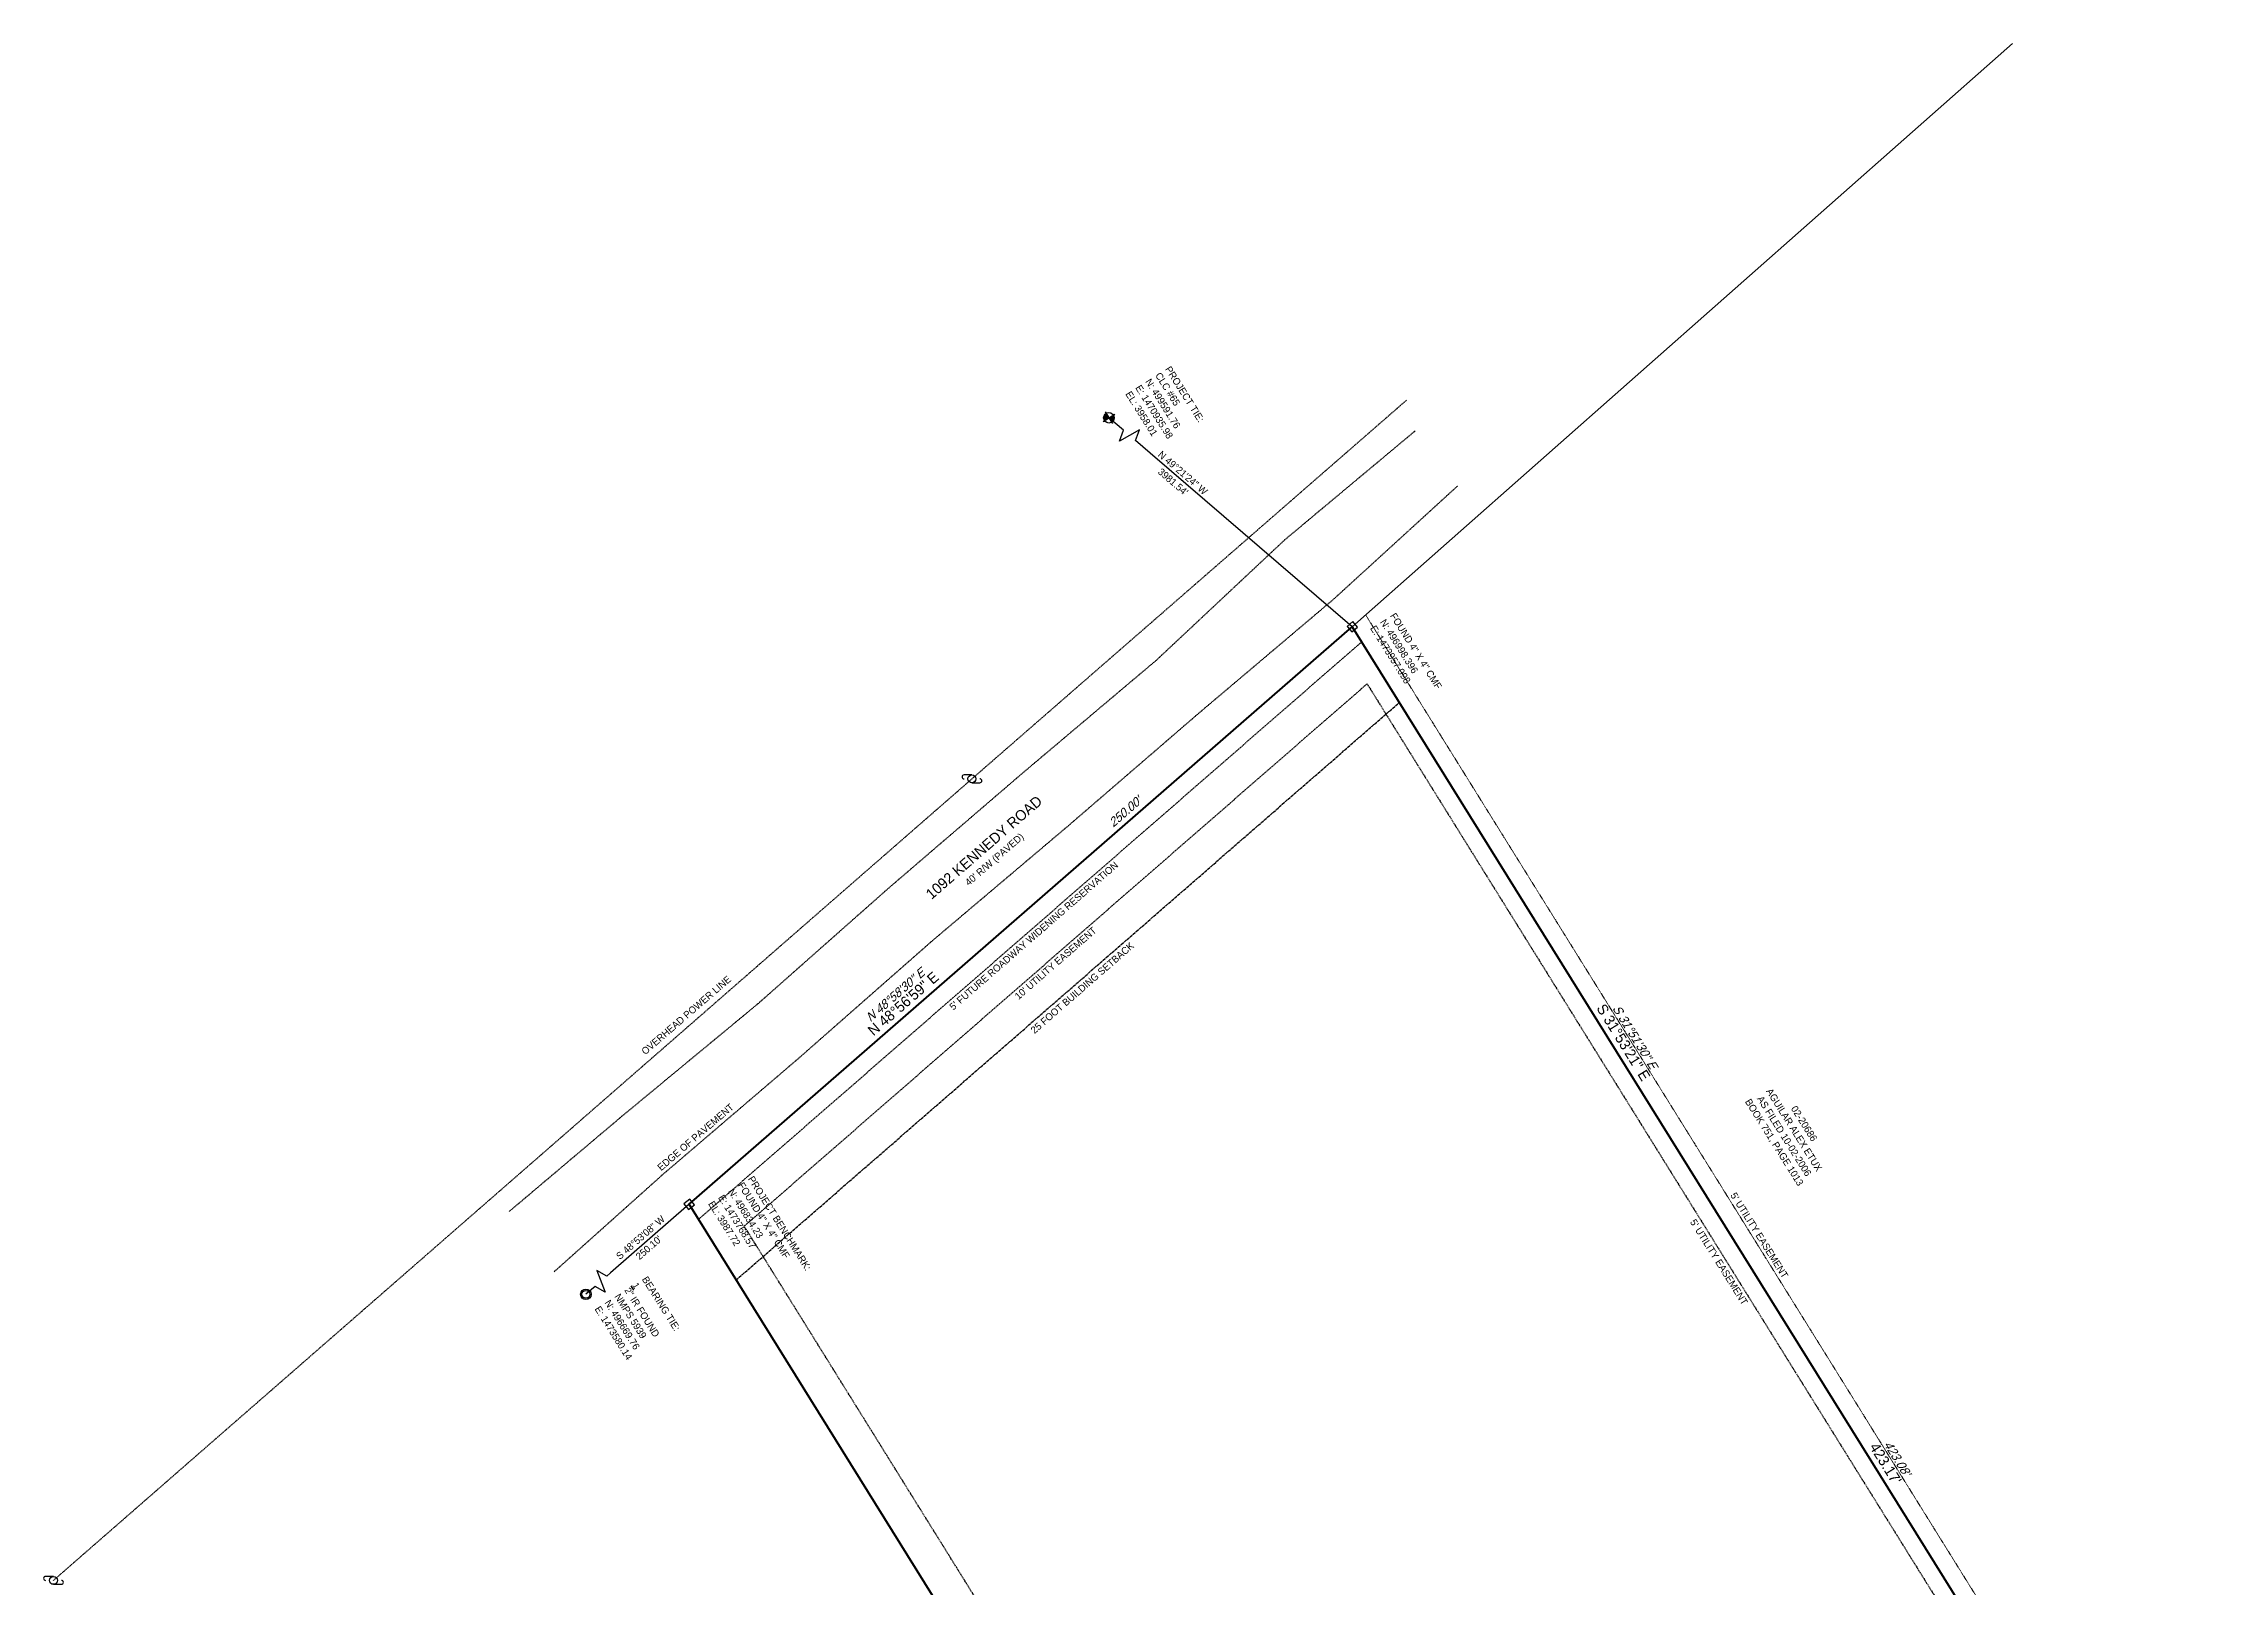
# Model space of a CAD drawing. Header units: feet. Extents: x 1473585 to 1474223, y 496444 to 497164.
# Drawn here: x 1473585 to 1474205, y 496725 to 497164 of the extents above; entities that cross this region are included whole.
import ezdxf

# ---------------------------------------------------------------- set-up
doc = ezdxf.new("R2010")
doc.units = ezdxf.units.FT
doc.header["$MEASUREMENT"] = 0
for name, pattern in [('CENTER2', [1.125, 0.75, -0.125, 0.125, -0.125]), ('HIDDEN', [0.375, 0.25, -0.125]), ('HIDDEN2', [0.1875, 0.125, -0.0625])]:
    doc.linetypes.add(name, pattern=pattern)
for name, color, linetype in [('ESMNT', 1, 'HIDDEN'), ('SETBACK', 1, 'CENTER2'), ('TEXT', 21, 'Continuous'), ('V-CONC', 7, 'HIDDEN2'), ('V-POWR-OHE', 20, 'Continuous'), ('V-PROP-BNDY', 1, 'Continuous'), ('V-PROP-TEXT', 1, 'Continuous')]:
    doc.layers.add(name, color=color, linetype=linetype)
doc.styles.add('CLS BNDY', font='Eurosti.TTF', dxfattribs={"height": 3})
doc.styles.add('CLS DIM', font='Eurosti.TTF', dxfattribs={"height": 2})
doc.styles.add('CLS REC', font='Eurosti.TTF', dxfattribs={"oblique": 20, "height": 2.5})

# ---------------------------------------------------------------- blocks, each defined once
blk = doc.blocks.new('u_pole')
for p, q in [((0, 0.0375), (-0.075, 0.0375)), ((0, -0.0375), (0.075, -0.0375))]:
    blk.add_line(p, q)
blk.add_circle((0, 0), 0.0375)
for centre, start, end in [((-0.075, 0.01875), 90, 270), ((0.075, -0.01875), 270, 90)]:
    blk.add_arc(centre, 0.01875, start, end)
blk = doc.blocks.new('bm')
for p, q in [((-0.13, 0), (0.13, 0)), ((0, -0.13), (0, 0.13))]:
    blk.add_line(p, q)
at = {"const_width": 0.1}
for points in [[(-0.05, 0, 0.414214), (0, -0.05, 1)], [(0.05, 0, 0.414214), (0, 0.05, 1)]]:
    blk.add_lwpolyline(points, format="xyb", dxfattribs=at)
blk.add_circle((0, 0), 0.1)
blk = doc.blocks.new('ip')
for radius in [0.05, 0.0375]:
    blk.add_circle((0, 0), radius)
blk = doc.blocks.new('bound')
for p, q in [((0.035, 0.035), (-0.035, 0.035)), ((-0.035, 0.035), (-0.035, -0.035)), ((0.035, -0.035), (0.035, 0.035)), ((-0.035, -0.035), (0.035, -0.035))]:
    blk.add_line(p, q)
blk.add_circle((0, 0), 0.00322)

msp = doc.modelspace()

# ---------------------------------------------------------------- linework, layer by layer
at = {"layer": 'ESMNT', "lineweight": 5}
msp.add_line((1473960.9, 497001.75), (1474205.03, 496609.38), dxfattribs=at)
at = {"layer": 'ESMNT'}
for p, q in [((1473771.24, 496829.92), (1473959.77, 496994.1)), ((1473784.23, 496827.97), (1473961.31, 496982.17)), ((1473961.31, 496982.17), (1474174.15, 496640.08)), ((1473996.63, 496486.47), (1473784.23, 496827.97))]:
    msp.add_line(p, q, dxfattribs=at)
at = {"layer": 'SETBACK'}
msp.add_line((1473781.94, 496812.71), (1473970.48, 496976.89), dxfattribs=at)
at = {"layer": 'TEXT'}
msp.add_lwpolyline([(1473957.1, 496998.4), (1474180.65, 496639.09), (1473991.65, 496475.55), (1473768.57, 496834.22), (1473957.1, 496998.4)], dxfattribs=at)
at = {"layer": 'V-CONC'}
for p, q in [((1473937.95, 497023.16), (1473974.98, 497054.09)), ((1473951.69, 497006.15), (1473987.09, 497038.48)), ((1473901.42, 496988.91), (1473937.95, 497023.16)), ((1473913.5, 496973.86), (1473951.69, 497006.15)), ((1473864.04, 496957.37), (1473901.42, 496988.91)), ((1473876.78, 496942.18), (1473913.5, 496973.86)), ((1473825.31, 496924.12), (1473864.04, 496957.37)), ((1473837.45, 496908.91), (1473876.78, 496942.18)), ((1473788.26, 496891.33), (1473825.31, 496924.12)), ((1473799.7, 496875.72), (1473837.45, 496908.91)), ((1473749.45, 496859.23), (1473788.26, 496891.33)), ((1473761.14, 496842.73), (1473799.7, 496875.72)), ((1473717.44, 496832.19), (1473749.45, 496859.23)), ((1473730.16, 496815), (1473761.14, 496842.73))]:
    msp.add_line(p, q, dxfattribs=at)
at = {"layer": 'V-POWR-OHE', "linetype": 'CENTER2', "ltscale": 0.25}
for p, q in [((1473848.96, 496955.16), (1473972.52, 497062.82)), ((1473587.85, 496727.28), (1473848.96, 496955.16))]:
    msp.add_line(p, q, dxfattribs=at)
at = {"layer": 'V-PROP-BNDY'}
for p, q in [((1473957.1, 496998.4), (1474144.8, 497164.19)), ((1473768.57, 496834.22), (1473746.18, 496814.68))]:
    msp.add_line(p, q, dxfattribs=at)
at = {"layer": 'V-PROP-BNDY', "lineweight": 50}
for p, q in [((1473768.57, 496834.22), (1473957.1, 496998.4)), ((1473957.1, 496998.4), (1474180.65, 496639.09)), ((1473991.65, 496475.55), (1473768.57, 496834.22))]:
    msp.add_line(p, q, dxfattribs=at)
at = {"layer": 'V-PROP-TEXT'}
msp.add_line((1473957.1, 496998.4), (1473899.59, 497047.76), dxfattribs=at)
at = {"layer": 'V-PROP-TEXT', "linetype": 'Continuous'}
for points in [[(1473899.59, 497047.76), (1473895.45, 497051.32), (1473896.61, 497054.4), (1473890.87, 497051.17), (1473892.03, 497054.25), (1473887.89, 497057.81)], [(1473746.18, 496814.68), (1473745.19, 496813.81), (1473742.31, 496815.4), (1473744.68, 496809.26), (1473741.8, 496810.85), (1473739.22, 496808.6)]]:
    msp.add_lwpolyline(points, dxfattribs=at)

# ---------------------------------------------------------------- block references
at = {"layer": 'V-POWR-OHE', "xscale": 30, "yscale": 30, "zscale": 30}
for p in [(1473848.96, 496955.16), (1473587.85, 496727.28)]:
    msp.add_blockref('u_pole', p, dxfattribs=at)
at = {"layer": 'V-PROP-TEXT'}
for name, p, xscale, yscale, zscale, rotation in [('bm', (1473887.89, 497057.81), 15, 15, 15, 302.1358333334052), ('bound', (1473957.1, 496998.4), 30, 30, 30, 220.7359528876114), ('bound', (1473768.57, 496834.22), 30, 30, 30, 219.1043668513879)]:
    msp.add_blockref(name, p, dxfattribs=dict(at, xscale=xscale, yscale=yscale, zscale=zscale, rotation=rotation))
at = {"layer": 'V-PROP-TEXT', "xscale": 30, "yscale": 30, "zscale": 30}
msp.add_blockref('ip', (1473739.22, 496808.6), dxfattribs=at)

# ---------------------------------------------------------------- texts
at = {"layer": 'TEXT', "style": 'CLS DIM'}
for s, rotation, p in [("5' FUTURE ROADWAY WIDENING RESERVATION", 41.08847, (1473843.65, 496889.25)), ("10' UTILITY EASEMENT", 41.08847, (1473862.22, 496892.25)), ('25 FOOT BUILDING SETBACK', 41.08847, (1473866.75, 496882.57)), ('OVERHEAD POWER LINE', 40.8451, (1473756.08, 496876.56)), ('EDGE OF PAVEMENT', 40.7081, (1473760.6, 496843.57)), ("5' UTILITY EASEMENT", 302.14959, (1474064.48, 496836.75)), ("5' UTILITY EASEMENT", 302.14959, (1474053.01, 496829.16))]:
    msp.add_text(s, height=2, rotation=rotation, dxfattribs=at).set_placement(p)
at = {"layer": 'V-PROP-TEXT', "char_height": 2, "style": 'CLS DIM'}
for s, insert, width, attachment_point, rotation in [('PROJECT TIE:\\PCLC #65\\PN: 499591.76\\PE: 1470935.98\\PEL: 3958.01', (1473905.48, 497072.72), 78.2158, 1, 302.1358), ('FOUND {\\fEurostile|b0|i0|c0|p34;4" X 4" CMF}\\PN: 496998.396\\PE: 1473957.098', (1473969.42, 497002.57), 28.2227, 1, 302.13583), ('02-20686\\P{\\fEurostile|b0|i0|c0|p34;AGUILAR ALEX ETUX\\PAS FILED 10-02-2006\\PBOOK 751, PAGE 1013}', (1474086.4, 496857.68), 32.9667, 2, 302.13583), ('PROJECT BENCHMARK:\\PFOUND 4" X 4" CMF\\PN: 496834.23\\PE: 1473768.57\\PEL: 3987.72', (1473786.87, 496842.48), 33.3551, 1, 302.13583), ('BEARING TIE:\\P{\\H0.9471x;\\S1/2;}" IR FOUND\\PNMPS 5939\\PN: 496669.76\\PE: 1473580.14', (1473756.74, 496813.95), 24.5714, 1, 302.13583)]:
    msp.add_mtext(s, dxfattribs=dict(at, insert=insert, width=width, attachment_point=attachment_point, rotation=rotation))
at = {"layer": 'V-PROP-TEXT', "attachment_point": 8}
for s, insert, char_height, rotation, style in [('N 49°21\'24" W', (1473908.24, 497041.36), 2, 319.3568, 'CLS DIM'), ("3981.54'", (1473905.48, 497038.81), 2, 319.3568, 'CLS DIM'), ("1092 KENNEDY ROAD\\P{\\H0.6667x;40' R/W (PAVED)}", (1473856.38, 496931.06), 3, 41.05039, 'CLS BNDY'), ("250.00'", (1473893.27, 496944.8), 2.5, 41.05039, 'CLS REC'), ('N 48°56\'59" E', (1473830.43, 496890.07), 3, 41.05039, 'CLS BNDY'), ('N 48°58\'30" E', (1473827.96, 496892.71), 2.5, 41.05039, 'CLS REC'), ('S 31°53\'21" E', (1474032.89, 496879.42), 3, 301.88909, 'CLS BNDY'), ('S 31°51\'30" E', (1474036.34, 496881.15), 2.5, 301.88909, 'CLS REC'), ('S 48°53\'08" W', (1473755.39, 496823.98), 2, 41.11432, 'CLS DIM'), ("250.10'", (1473757.76, 496821.12), 2, 41.11432, 'CLS DIM'), ("423.08'", (1474110.9, 496761.37), 2.5, 301.88909, 'CLS REC'), ("423.17'", (1474107.41, 496759.65), 3, 301.88909, 'CLS BNDY')]:
    msp.add_mtext(s, dxfattribs=dict(at, insert=insert, char_height=char_height, rotation=rotation, style=style))

doc.saveas('drawing.dxf')
